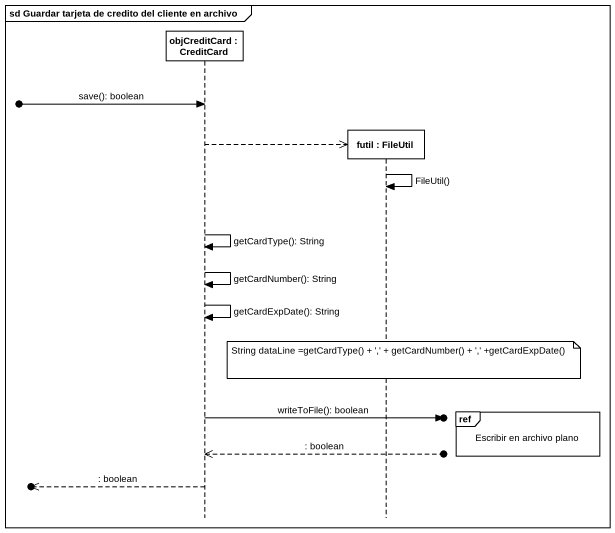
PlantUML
@startuml
mainframe sd Guardar tarjeta de credito del cliente en archivo
hide footbox
participant "objCreditCard : CreditCard" as objCreditCard
participant "futil : FileUtil" as futil

[o-> objCreditCard : save(): boolean
objCreditCard -->> futil **
futil -> futil : FileUtil()
objCreditCard -> objCreditCard : getCardType(): String
objCreditCard -> objCreditCard : getCardNumber(): String
objCreditCard -> objCreditCard : getCardExpDate(): String
note over futil : String dataLine =getCardType() + ',' + getCardNumber() + ',' +getCardExpDate()
ref over futil : Escribir en archivo plano
objCreditCard ->o] : writeToFile(): boolean
objCreditCard <<--o] : : boolean
[o<<-- objCreditCard : : boolean
@enduml
